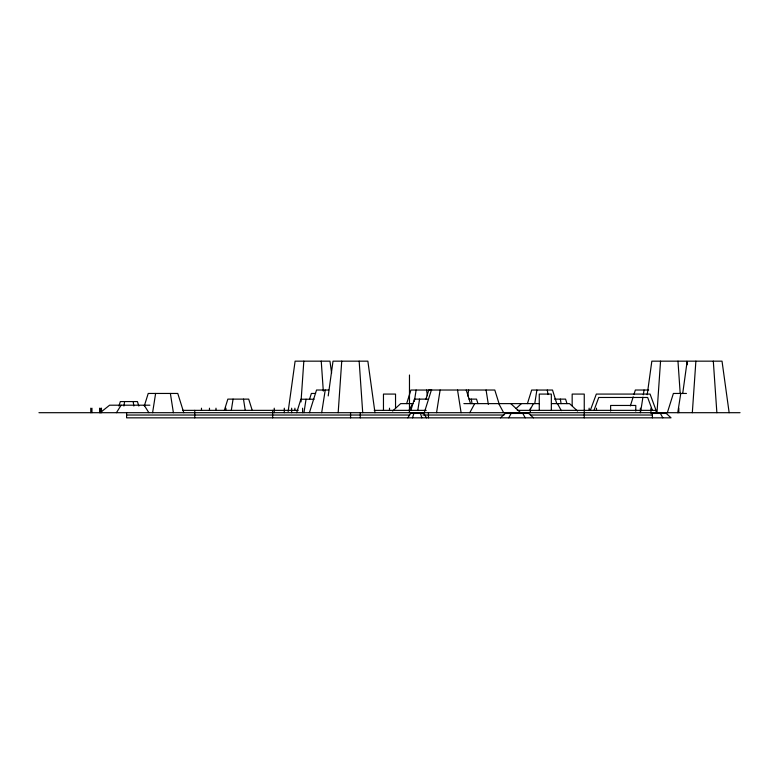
<?xml version="1.0" encoding="UTF-8"?>
<svg xmlns="http://www.w3.org/2000/svg" width="779" height="779" viewBox="0 0 779 779"><rect width="100%" height="100%" fill="white"/><g stroke="black" fill="none" stroke-linecap="round" stroke-linejoin="round"><path stroke-width="1.17" d="M301.006 401.915L303.82 361.164M338.174 412.695L341.728 361.164M656.989 412.695L660.543 361.164M692.327 412.695L695.881 361.164M288.152 411.497L295.105 361.164L329.955 361.164L331.611 373.141M328.212 395.917L333.013 361.164L367.863 361.164L374.981 412.695M647.203 394.719L651.838 361.164L686.689 361.164L687.185 364.757M682.706 393.522L687.175 361.164L722.026 361.164L729.144 412.695M123.91 406.015L124.611 401.565M152.596 412.695L155.615 393.453M231.295 410.436L233.067 399.121M303.946 412.695L306.05 399.228M321.678 412.695L325.233 390.026M414.35 401.36L416.122 390.045M417.797 410.436L419.569 399.121M436.552 412.695L440.116 390.026M467.721 395.985L468.656 390.026M534.754 403.619L536.887 390.045M640.689 411.507L642.928 397.183M643.308 394.797L644.058 390.026M677.749 412.695L680.768 393.453M412.51 417.836L413.863 413.454M118.944 406.015L120.336 401.565L137.425 401.565L138.828 406.015M144.329 405.908L148.224 393.453L177.768 393.453L183.795 412.695M224.313 410.436L227.857 399.121L248.696 399.121L252.25 410.436M296.663 412.695L300.889 399.228L314.093 399.228M309.584 399.121L311.366 393.453L315.583 393.453M309.409 412.695L316.527 390.026L328.719 390.026M406.657 403.619L410.913 390.045L431.751 390.045M410.815 410.436L414.36 399.121L427.681 399.121M425.938 399.091L428.781 390.026L494.792 390.026L499.066 403.629M424.282 412.695L431.4 390.026M527.422 403.619L531.677 390.045L552.515 390.045L556.771 403.619M630.357 405.898L633.21 396.823M633.921 394.554L635.343 390.026L648.703 390.026M667.35 412.695L673.387 393.453L686.445 393.453M590.336 410.358L596.334 394.077L650.066 394.077L656.064 410.358L656.064 412.695M593.987 410.358L598.739 397.475L647.661 397.475L652.413 410.358M408.848 410.679L412.666 403.619M469.786 412.695L474.703 403.619M529.613 410.679L533.43 403.619M508.726 417.836L511.121 413.454M407.855 417.836L410.562 413.454L423.786 413.454L426.493 417.836M116.422 412.695L121.125 405.197M392.606 411.049L400.649 403.619L412.948 403.619M516.049 408.576L521.404 403.619M500.478 417.836L505.259 413.454L528.678 413.454L533.469 417.836M100.199 412.695L109.605 405.197L149.919 405.197M468.997 399.121L476.524 399.121L477.946 403.649M554.58 399.121L565.573 399.121L566.995 403.649M463.875 403.619L539.448 403.619M551.464 403.619L569.507 403.619L577.541 411.049M182.578 410.358L298.211 410.358M374.222 410.358L426.23 410.358M517.305 410.358L656.064 410.358M38.95 412.695L740.05 412.695M651.059 413.454L666.279 413.454L671.06 417.836L126.588 417.836L126.588 412.695M126.588 415.032L409.598 415.032M422.89 415.032L503.955 415.032M530.694 415.032L652.413 415.032M510.771 403.619L520.596 412.695M144.164 405.197L148.867 412.695M660.426 413.454L662.812 417.836M522.826 413.454L525.221 417.836M557.482 403.619L561.299 410.679M498.745 403.619L503.662 412.695M466.251 390.026L470.516 403.629M420.485 413.454L421.828 417.836M560.364 399.121L561.075 403.649M547.306 390.045L548.017 394.573M486.086 390.026L488.326 404.34M471.314 399.121L472.025 403.649M457.536 390.026L461.1 412.695M426.541 390.045L427.428 395.703M243.486 399.121L245.258 410.436M170.377 393.453L173.396 412.695M133.16 401.565L133.852 406.015M713.311 361.164L716.865 412.695M677.973 361.164L680.203 393.522M359.158 361.164L362.712 412.695M321.24 361.164L323.314 391.126M678.811 408.186L678.811 412.695M652.413 412.695L652.413 417.836M650.952 408.186L650.952 412.695M640.387 408.186L640.387 412.695M635.781 411.088L635.781 405.46L610.619 405.46L610.619 411.088M596.49 408.186L596.49 410.445M589.128 408.186L589.128 410.445M584.25 417.836L584.25 394.077L572.166 394.077L572.166 405.713M551.337 410.358L551.337 394.077L539.263 394.077L539.263 410.358M530.382 408.186L530.382 412.695M428.45 412.695L428.45 417.836M409.472 375.001L409.472 412.695M395.537 408.04L395.537 394.077L383.463 394.077L383.463 410.358M389.5 408.186L389.5 410.445M360.288 412.695L360.288 417.836M350.55 412.695L350.55 417.836M302.603 408.186L302.603 412.695M294.9 408.186L294.9 410.445M291.658 408.186L291.658 412.695M284.296 408.186L284.296 412.695M274.237 408.186L274.237 412.695M272.65 410.358L272.65 417.836M225.9 408.186L225.9 410.445M215.997 408.186L215.997 410.445M209.473 408.186L209.473 410.445M201.479 408.186L201.479 410.445M194.75 410.358L194.75 417.836M101.474 408.186L101.474 412.695M100.832 408.186L100.832 412.695M99.576 408.186L99.576 412.695M91.951 408.186L91.951 412.695M90.773 408.186L90.773 412.695"/></g></svg>
